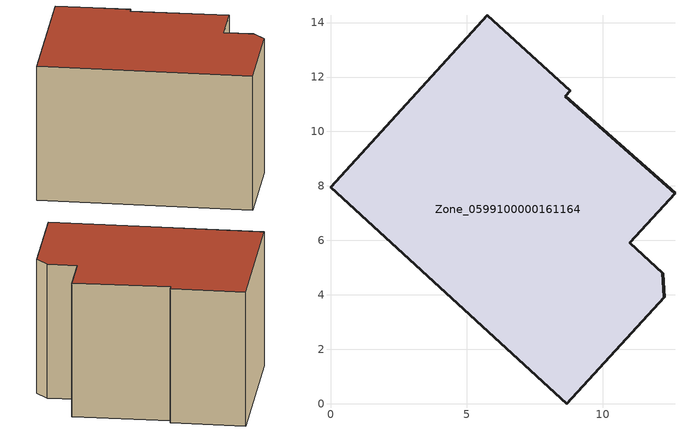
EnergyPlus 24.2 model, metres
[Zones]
Zone_0599100000161164
 floor ground (C_G): 12.26,3.91 8.68,0 0,7.95 5.77,14.27 8.8,11.49 8.62,11.29 12.65,7.73 10.99,5.91 12.2,4.8 z0
 wall outside (C_F): 12.65,7.73 8.62,11.29 8.8,11.49 5.77,14.27 0,7.95 8.68,0 12.26,3.91 12.2,4.8 10.99,5.91 12.65,7.73 z0:7.83
 roof outside (C_R): 12.2,4.8 10.99,5.91 12.65,7.73 8.62,11.29 8.8,11.49 5.77,14.27 0,7.95 8.68,0 12.26,3.91 z7.83
[BUILDING]
Pand.0599100000161164: North Axis=0; Terrain=City; Loads Convergence Tolerance Value=0.04; Temperature Convergence Tolerance Value=0.4; Solar Distribution=FullExterior; Maximum Number of Warmup Days=25; Minimum Number of Warmup Days=1
[Site:Location]
Rotterdam.The.Hague.AP_ZH_NLD Design_Conditions: Latitude=51.96; Longitude=4.45; Time Zone=1; Elevation=-4.5
[SITE:GROUNDTEMPERATURE:BUILDINGSURFACE]
18, 18, 18, 18, 18, 18, 18, 18, 18, 18, 18, 18
[MATERIAL] Thermal Absorptance=0.9; Solar Absorptance=0.7; Visible Absorptance=0.7
Name | Roughness | Thickness | Conductivity | Density | Specific Heat
G.TI.1975-1991 | MediumSmooth | 0.15 | 0.288461 | 540 | 1210
F.TI.1975-1991 | Rough | 0.3 | 0.230769 | 1920 | 840
R.TI.1975-1991 | MediumRough | 0.2 | 0.153846 | 1500 | 1000
[CONSTRUCTION]
C_G: G.TI.1975-1991
C_F: F.TI.1975-1991
C_R: R.TI.1975-1991
[ZONE]
Zone_0599100000161164: Type=1; Multiplier=1; Ceiling Height=Autocalculate; Volume=Autocalculate; Floor Area=autocalculate; Part of Total Floor Area=Yes
[ZONEINFILTRATION:DESIGNFLOWRATE]
Infil_Zone_0599100000161164: Zone or ZoneList or Space or SpaceList=Zone_0599100000161164; Schedule=AlwaysOn; Design Flow Rate Calculation Method=Flow/Area; Flow Rate per Floor Area=0.003; Constant Term Coefficient=1; Temperature Term Coefficient=0; Velocity Term Coefficient=0; Velocity Squared Term Coefficient=0
[HVACTEMPLATE:ZONE:IDEALLOADSAIRSYSTEM]
Zone_0599100000161164: Maximum Heating Supply Air Temperature=50; Minimum Cooling Supply Air Temperature=13; Maximum Heating Supply Air Humidity Ratio=0.0156; Minimum Cooling Supply Air Humidity Ratio=0.0077; Heating Limit=NoLimit; Cooling Limit=NoLimit; Dehumidification Control Type=ConstantSensibleHeatRatio; Cooling Sensible Heat Ratio=0.7; Dehumidification Setpoint=60; Humidification Control Type=None; Humidification Setpoint=30; Outdoor Air Method=None; Outdoor Air Flow Rate per Person=0.00944; Outdoor Air Flow Rate per Zone Floor Area=0; Outdoor Air Flow Rate per Zone=0; Demand Controlled Ventilation Type=None; Outdoor Air Economizer Type=NoEconomizer; Heat Recovery Type=None; Sensible Heat Recovery Effectiveness=0.7; Latent Heat Recovery Effectiveness=0.65
[ZONECONTROL:THERMOSTAT]
ThermostatControl_Zone_0599100000161164: Zone or ZoneList=Zone_0599100000161164; Control Type Schedule=DualSetpointControlType; Control 1=Thermostat_Zone_0599100000161164; Temperature Difference Between Cutout And Setpoint=0
[THERMOSTATSETPOINT:DUALSETPOINT]
Thermostat_Zone_0599100000161164: Heating Setpoint Temperature Schedule=HeatingSetpoint_Zone_0599100000161164; Cooling Setpoint Temperature Schedule=CoolingSetpoint_Zone_0599100000161164
[SCHEDULE:COMPACT]
HeatingSetpoint_Zone_0599100000161164: Through: 12/31, For: AllDays, Until: 24:00, 21
CoolingSetpoint_Zone_0599100000161164: Through: 12/31, For: AllDays, Until: 24:00, 24
DualSetpointControlType: Through: 12/31, For: AllDays, Until: 24:00, 4
AlwaysOn: Through: 12/31, For: AllDays, Until: 24:00, 1
